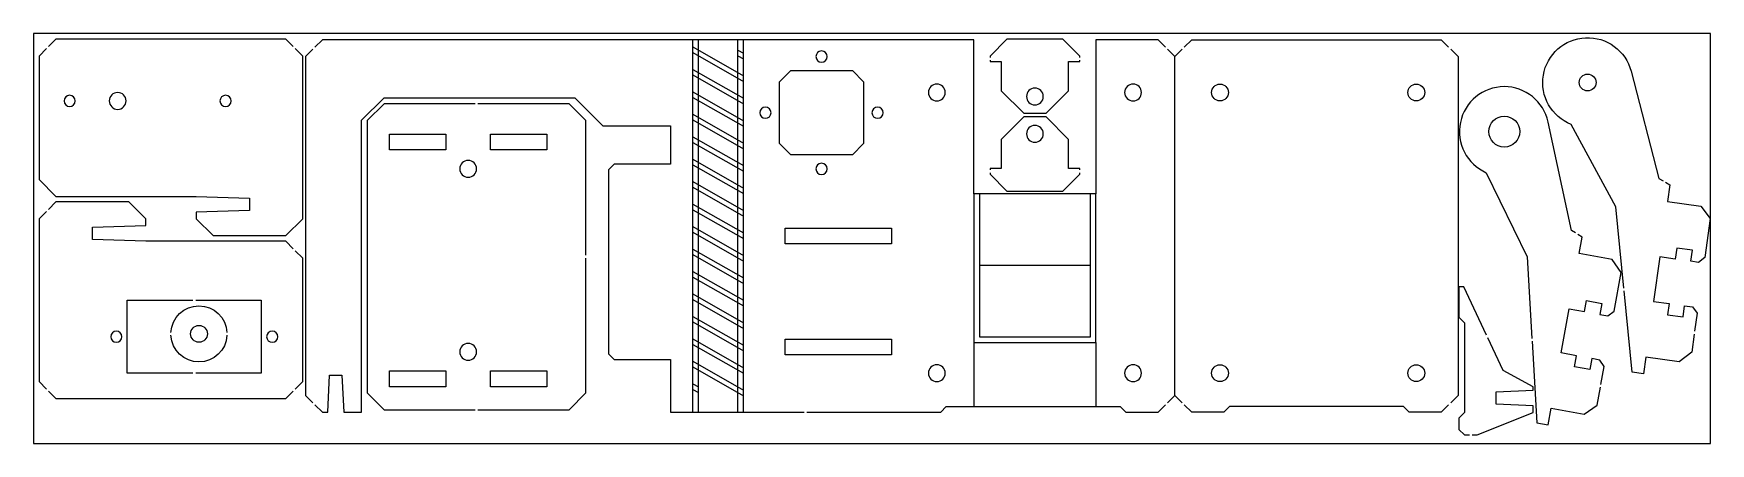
# Model space of a CAD drawing. Extents: x -19 to 280, y -28 to 45.
import ezdxf

# ---------------------------------------------------------------- set-up
doc = ezdxf.new("R2010")
doc.units = 0
for name, color, linetype in [('MAKE2D$可见线$曲线', 7, 'CONTINUOUS'), ('切线', 7, 'CONTINUOUS'), ('刻线', 1, 'CONTINUOUS')]:
    doc.layers.add(name, color=color, linetype=linetype)

msp = doc.modelspace()

# ---------------------------------------------------------------- linework, layer by layer
at = {"layer": 'MAKE2D$可见线$曲线', "color": 7}
for p, q in [((-16.61, 42.33), (-17.93, 41.01)), ((-14.93, 44.01), (-16.25, 42.68)), ((26.07, 44.01), (-14.93, 44.01)), ((27.39, 42.68), (26.07, 44.01)), ((29.07, 41.01), (27.75, 42.33)), ((30.89, 42.23), (29.57, 40.91)), ((32.57, 43.91), (31.25, 42.58)), ((148.73, 43.91), (32.57, 43.91)), ((148.73, 16.46), (148.73, 43.91)), ((154.62, 44.01), (151.62, 41.01)), ((164.62, 44.01), (154.62, 44.01)), ((167.62, 41.01), (164.62, 44.01)), ((181.57, 43.91), (170.51, 43.91)), ((170.51, 43.91), (170.51, 16.46)), ((182.89, 42.58), (181.57, 43.91)), ((184.57, 40.91), (183.25, 42.23)), ((184.57, 40.91), (185.89, 42.23)), ((186.25, 42.58), (187.57, 43.91)), ((187.57, 43.91), (232.07, 43.91)), ((232.07, 43.91), (233.39, 42.58)), ((233.75, 42.23), (235.07, 40.91)), ((-17.93, 41.01), (-17.93, 19.01)), ((29.07, 12.01), (29.07, 41.01)), ((29.57, 40.91), (29.57, -19.44)), ((151.62, 41.01), (151.62, 40.76)), ((151.62, 40.26), (151.62, 40.01)), ((151.62, 40.01), (153.62, 40.01)), ((153.62, 40.01), (153.62, 34.81)), ((165.62, 34.81), (165.62, 40.01)), ((165.62, 40.01), (167.62, 40.01)), ((167.62, 40.76), (167.62, 41.01)), ((167.62, 40.01), (167.62, 40.26)), ((184.57, -19.44), (184.57, 40.91)), ((235.07, 40.91), (235.07, -19.44)), ((114.07, 25.41), (114.07, 36.41)), ((116.07, 38.41), (127.07, 38.41)), ((129.07, 36.41), (129.07, 25.41)), ((265.91, 38.29), (270.88, 19.19)), ((39.57, 29.56), (43.57, 33.56)), ((43.57, 33.56), (77.57, 33.56)), ((77.57, 33.56), (81.57, 29.56)), ((153.62, 34.81), (157.62, 30.81)), ((161.62, 30.81), (165.62, 34.81)), ((43.57, 32.51), (40.57, 29.51)), ((59.82, 32.51), (43.57, 32.51)), ((76.57, 32.51), (60.32, 32.51)), ((79.57, 29.51), (76.57, 32.51)), ((157.62, 30.16), (153.62, 26.16)), ((157.62, 30.81), (161.62, 30.81)), ((161.62, 30.16), (157.62, 30.16)), ((165.62, 26.16), (161.62, 30.16)), ((39.57, -22.44), (39.57, 29.56)), ((40.57, 29.51), (40.57, -18.99)), ((44.57, 27.11), (54.57, 27.11)), ((44.57, 24.31), (44.57, 27.11)), ((54.57, 27.11), (54.57, 24.31)), ((62.57, 27.11), (72.57, 27.11)), ((62.57, 24.31), (62.57, 27.11)), ((72.57, 27.11), (72.57, 24.31)), ((79.57, 5.51), (79.57, 29.51)), ((81.57, 29.56), (82.57, 28.56)), ((82.57, 28.56), (94.65, 28.56)), ((94.65, 28.56), (94.65, 21.76)), ((255.3, 9.95), (251.13, 29.24)), ((263.17, 14.14), (255.25, 28.83)), ((54.57, 24.31), (44.57, 24.31)), ((72.57, 24.31), (62.57, 24.31)), ((153.62, 26.16), (153.62, 20.96)), ((165.62, 20.96), (165.62, 26.16)), ((84.57, 21.76), (83.57, 20.76)), ((94.65, 21.76), (84.57, 21.76)), ((127.07, 23.41), (116.07, 23.41)), ((153.62, 20.96), (151.62, 20.96)), ((151.62, 20.96), (151.62, 20.71)), ((167.62, 20.96), (165.62, 20.96)), ((167.62, 20.71), (167.62, 20.96)), ((-17.93, 19.01), (-14.93, 16.01)), ((83.57, 20.76), (83.57, -12.04)), ((151.62, 20.21), (151.62, 19.96)), ((151.62, 19.96), (154.62, 16.96)), ((164.62, 16.96), (167.62, 19.96)), ((167.62, 19.96), (167.62, 20.21)), ((240.09, 20.23), (247.39, 5.22)), ((270.88, 19.19), (271.62, 18.76)), ((272.06, 18.52), (272.81, 18.09)), ((272.81, 18.09), (272.39, 15.12)), ((-14.93, 15.01), (-16.25, 13.68)), ((-14.93, 16.01), (10.07, 16.01)), ((-1.93, 15.01), (-14.93, 15.01)), ((1.07, 12.01), (-1.93, 15.01)), ((10.07, 16.01), (19.57, 15.71)), ((19.57, 15.71), (19.57, 13.51)), ((170.51, 16.46), (148.73, 16.46)), ((154.62, 16.96), (164.62, 16.96)), ((272.39, 15.12), (278.34, 14.29)), ((-16.61, 13.33), (-17.93, 12.01)), ((-17.93, 12.01), (-17.93, -16.99)), ((1.07, 10.81), (1.07, 12.01)), ((19.57, 13.51), (10.07, 13.21)), ((10.07, 13.21), (10.07, 12.01)), ((10.07, 12.01), (13.07, 9.01)), ((26.07, 9.01), (29.07, 12.01)), ((264.63, -0.34), (263.17, 14.14)), ((278.34, 14.29), (280.04, 12.04)), ((280.04, 12.04), (279.08, 5.1)), ((-8.43, 10.51), (1.07, 10.81)), ((-8.43, 8.31), (-8.43, 10.51)), ((13.07, 9.01), (26.07, 9.01)), ((115.07, 7.56), (115.07, 10.36)), ((115.07, 10.36), (134.07, 10.36)), ((134.07, 10.36), (134.07, 7.56)), ((256.03, 9.49), (255.3, 9.95)), ((257.18, 8.77), (256.45, 9.23)), ((1.07, 8.01), (-8.43, 8.31)), ((26.07, 8.01), (1.07, 8.01)), ((27.39, 6.68), (26.07, 8.01)), ((29.07, 5.01), (27.75, 6.33)), ((134.07, 7.56), (115.07, 7.56)), ((256.65, 5.82), (257.18, 8.77)), ((274.07, 6.81), (273.79, 4.83)), ((276.84, 6.42), (274.07, 6.81)), ((276.56, 4.44), (276.84, 6.42)), ((29.07, -16.99), (29.07, 5.01)), ((79.57, -18.99), (79.57, 5.01)), ((247.39, 5.22), (248.25, -9.3)), ((262.55, 4.75), (256.65, 5.82)), ((264.16, 2.42), (262.55, 4.75)), ((271.02, 5.21), (269.92, -2.71)), ((273.79, 4.83), (271.02, 5.21)), ((277.95, 4.25), (276.56, 4.44)), ((279.08, 5.1), (277.95, 4.25)), ((262.91, -4.47), (264.16, 2.42)), ((-2.22, -15.49), (-2.22, -2.49)), ((-2.22, -2.49), (9.48, -2.49)), ((9.98, -2.49), (21.68, -2.49)), ((21.68, -2.49), (21.68, -15.49)), ((236.08, -0.09), (235.22, -0.09)), ((235.22, -0.09), (235.22, -5.49)), ((240.15, -8.74), (236.08, -0.09)), ((257.62, -4.52), (257.97, -2.55)), ((257.97, -2.55), (260.73, -3.05)), ((266.14, -15.31), (264.68, -0.83)), ((269.92, -2.71), (272.69, -3.1)), ((235.22, -5.49), (236.22, -6.49)), ((253.43, -11.89), (254.86, -4.02)), ((254.86, -4.02), (257.62, -4.52)), ((260.73, -3.05), (260.37, -5.02)), ((260.37, -5.02), (261.75, -5.27)), ((261.75, -5.27), (262.91, -4.47)), ((272.69, -3.1), (272.41, -5.08)), ((272.41, -5.08), (275.19, -5.46)), ((275.19, -5.46), (275.46, -3.48)), ((275.46, -3.48), (276.85, -3.67)), ((276.85, -3.67), (277.7, -4.8)), ((277.7, -4.8), (277.25, -8.02)), ((236.22, -6.49), (236.22, -22.49)), ((277.19, -8.52), (276.74, -11.74)), ((115.07, -12.24), (115.07, -9.44)), ((115.07, -9.44), (134.07, -9.44)), ((134.07, -9.44), (134.07, -12.24)), ((243.12, -15.03), (240.36, -9.19)), ((248.28, -9.8), (249.14, -24.33)), ((256.19, -12.39), (253.43, -11.89)), ((276.74, -11.74), (274.48, -13.44)), ((83.57, -12.04), (84.57, -13.04)), ((84.57, -13.04), (94.65, -13.04)), ((94.65, -13.04), (94.65, -22.44)), ((134.07, -12.24), (115.07, -12.24)), ((255.83, -14.36), (256.19, -12.39)), ((258.59, -14.86), (255.83, -14.36)), ((258.94, -12.89), (258.59, -14.86)), ((260.32, -13.14), (258.94, -12.89)), ((261.13, -14.31), (260.32, -13.14)), ((260.55, -17.5), (261.13, -14.31)), ((268.54, -12.62), (268.13, -15.59)), ((274.48, -13.44), (268.54, -12.62)), ((-17.93, -16.99), (-16.61, -18.32)), ((9.48, -15.49), (-2.22, -15.49)), ((21.68, -15.49), (9.98, -15.49)), ((27.75, -18.32), (29.07, -16.99)), ((33.57, -22.44), (33.87, -15.82)), ((33.87, -15.82), (36.07, -15.82)), ((36.07, -15.82), (36.37, -22.44)), ((44.57, -17.89), (44.57, -15.09)), ((44.57, -15.09), (54.57, -15.09)), ((54.57, -17.89), (44.57, -17.89)), ((54.57, -15.09), (54.57, -17.89)), ((62.57, -17.89), (62.57, -15.09)), ((62.57, -15.09), (72.57, -15.09)), ((72.57, -17.89), (62.57, -17.89)), ((72.57, -15.09), (72.57, -17.89)), ((248.47, -17.92), (243.12, -15.03)), ((248.47, -18.49), (248.47, -17.92)), ((268.13, -15.59), (266.14, -15.31)), ((-16.25, -18.67), (-14.93, -19.99)), ((-14.93, -19.99), (26.07, -19.99)), ((26.07, -19.99), (27.39, -18.67)), ((29.57, -19.44), (30.89, -20.77)), ((40.57, -18.99), (43.57, -21.99)), ((76.57, -21.99), (79.57, -18.99)), ((183.25, -20.77), (184.57, -19.44)), ((185.89, -20.77), (184.57, -19.44)), ((235.07, -19.44), (233.75, -20.77)), ((241.85, -18.79), (248.47, -18.49)), ((241.85, -20.99), (241.85, -18.79)), ((259.88, -21.19), (260.46, -17.99)), ((31.25, -21.12), (32.57, -22.44)), ((32.57, -22.44), (33.57, -22.44)), ((36.37, -22.44), (39.57, -22.44)), ((43.57, -21.99), (59.82, -21.99)), ((60.32, -21.99), (76.57, -21.99)), ((94.65, -22.44), (118.48, -22.44)), ((118.98, -22.44), (142.82, -22.44)), ((142.82, -22.44), (143.82, -21.44)), ((143.82, -21.44), (174.82, -21.44)), ((174.82, -21.44), (175.82, -22.44)), ((175.82, -22.44), (181.57, -22.44)), ((181.57, -22.44), (182.89, -21.12)), ((187.57, -22.44), (186.25, -21.12)), ((193.32, -22.44), (187.57, -22.44)), ((194.32, -21.44), (193.32, -22.44)), ((225.32, -21.44), (194.32, -21.44)), ((226.32, -22.44), (225.32, -21.44)), ((232.07, -22.44), (226.32, -22.44)), ((233.39, -21.12), (232.07, -22.44)), ((236.22, -22.49), (235.22, -23.49)), ((235.22, -23.49), (235.22, -25.49)), ((238.47, -26.49), (248.47, -22.49)), ((248.47, -21.29), (241.85, -20.99)), ((248.47, -22.49), (248.47, -21.29)), ((251.11, -24.68), (251.65, -21.73)), ((251.65, -21.73), (257.55, -22.8)), ((257.55, -22.8), (259.88, -21.19)), ((235.22, -25.49), (236.22, -26.49)), ((236.22, -26.49), (237.1, -26.49)), ((237.6, -26.49), (238.47, -26.49)), ((249.14, -24.33), (251.11, -24.68))]:
    msp.add_line(p, q, dxfattribs=at)
at = {"layer": 'MAKE2D$可见线$曲线', "color": 7, "extrusion": (0, 0, -1)}
for centre, radius in [((-121.57, 40.91), 1), ((-142.12, 34.52), 1.5), ((-177.12, 34.52), 1.5), ((12.49, 33.01), 1), ((3.93, 33.01), 1.5), ((-15.31, 33.01), 1), ((-159.62, 33.81), 1.5), ((-111.57, 30.91), 1), ((-131.57, 30.91), 1), ((-159.62, 27.16), 1.5), ((-58.57, 20.91), 1.5), ((-121.57, 20.91), 1), ((4.17, -8.99), 1), ((-23.63, -8.99), 1), ((-58.57, -11.69), 1.5), ((-142.12, -15.48), 1.5), ((-177.12, -15.48), 1.5)]:
    msp.add_circle(centre, radius, dxfattribs=at)
at = {"layer": 'MAKE2D$可见线$曲线', "color": 7}
for centre in [(192.62, 34.52), (227.62, 34.52), (258.17, 36.28), (10.57, -8.49), (192.62, -15.48), (227.62, -15.48)]:
    msp.add_circle(centre, 1.5, dxfattribs=at)
at = {"layer": 'MAKE2D$可见线$曲线', "color": 7, "extrusion": (0, 0, -1)}
for centre, radius, start, end in [((-258.17, 36.28), 8, 291.3881, 165.4331), ((-10.57, -8.49), 5, 2.8651, 177.1349), ((-10.57, -8.49), 5, 182.8651, 357.1349)]:
    msp.add_arc(centre, radius, start, end, dxfattribs=at)
at = {"layer": 'MAKE2D$可见线$曲线', "color": 7}
msp.add_arc((243.31, 27.55), 8, 12.1931, 246.2381, dxfattribs=at)
at = {"layer": '切线'}
for p, q in [((280.07, 45.01), (-18.93, 45.01)), ((-18.93, 45.01), (-18.93, -28)), ((280.07, -28), (280.07, 45.01)), ((114.07, 36.41), (116.07, 38.41)), ((127.07, 38.41), (129.07, 36.41)), ((114.07, 25.41), (116.07, 23.41)), ((127.07, 23.41), (129.07, 25.41)), ((-18.93, -28), (280.07, -28))]:
    msp.add_line(p, q, dxfattribs=at)
msp.add_circle((243.31, 27.55), 2.75, dxfattribs=at)
at = {"layer": '刻线'}
for p, q in [((98.65, -22.44), (98.65, 43.91)), ((98.65, 42.63), (107.65, 37.49)), ((99.65, -22.44), (99.65, 43.91)), ((106.65, -22.44), (106.65, 43.91)), ((106.65, 42.06), (107.65, 41.49)), ((107.65, -22.44), (107.65, 43.91)), ((98.65, 41.63), (107.65, 36.49)), ((106.65, 41.06), (107.65, 40.49)), ((98.65, 38.63), (107.65, 33.49)), ((98.65, 37.63), (107.65, 32.49)), ((98.65, 34.63), (107.65, 29.49)), ((98.65, 33.63), (107.65, 28.49)), ((98.65, 30.63), (107.65, 25.49)), ((112, 30), (112, 30)), ((98.65, 29.63), (107.65, 24.49)), ((98.65, 26.63), (107.65, 21.49)), ((98.65, 25.63), (107.65, 20.49)), ((98.65, 22.63), (107.65, 17.49)), ((98.65, 21.63), (107.65, 16.49)), ((98.65, 18.63), (107.65, 13.49)), ((98.65, 17.63), (107.65, 12.49)), ((148.73, 16.46), (148.73, -10)), ((149.73, 16.46), (149.73, -9)), ((169.51, -9), (169.51, 16.46)), ((170.51, -10), (170.51, 16.46)), ((98.65, 14.63), (107.65, 9.49)), ((98.65, 13.63), (107.65, 8.49)), ((98.65, 10.63), (107.65, 5.49)), ((98.65, 9.63), (107.65, 4.49)), ((98.65, 6.63), (107.65, 1.49)), ((98.65, 5.63), (107.65, 0.49)), ((149.73, 3.73), (169.51, 3.73)), ((98.65, 2.63), (107.65, -2.51)), ((98.65, 1.63), (107.65, -3.51)), ((98.65, -1.37), (107.65, -6.51)), ((98.65, -2.37), (107.65, -7.51)), ((98.65, -5.37), (107.65, -10.51)), ((98.65, -6.37), (107.65, -11.51)), ((98.65, -9.37), (107.65, -14.51)), ((98.65, -10.37), (107.65, -15.51)), ((148.73, -10), (148.73, -21.44)), ((148.73, -10), (170.51, -10)), ((149.73, -9), (169.51, -9)), ((170.51, -10), (170.51, -21.44)), ((98.65, -13.37), (107.65, -18.51)), ((98.65, -14.37), (107.65, -19.51)), ((98.65, -17.37), (99.65, -17.94)), ((98.65, -18.37), (99.65, -18.94))]:
    msp.add_line(p, q, dxfattribs=at)

doc.saveas('drawing.dxf')
